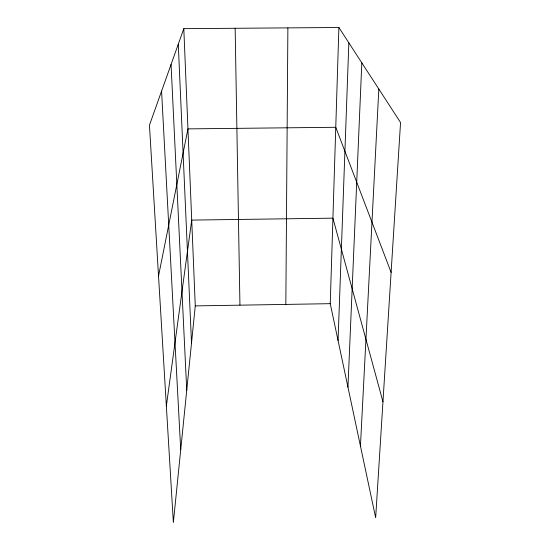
<?xml version="1.0" encoding="UTF-8"?>
<svg xmlns="http://www.w3.org/2000/svg" width="550" height="550" viewBox="0 0 550 550"><rect width="100%" height="100%" fill="white"/><g stroke="black" fill="none" stroke-linecap="round" stroke-linejoin="round"><path stroke-width="0.82" d="M285.835 304.404L287.884 27.885M338.889 27.5L400.551 122.533L375.657 517.743L330.248 303.676L338.889 27.5L183.803 28.662L149.449 125.201L173.367 522.5L195.271 305.903L183.803 28.662M338.058 340.519L348.844 42.845M347.951 387.145L361.817 62.838M360.449 446.043L378.826 89.059M166.354 406.044L191.723 220.096L332.922 218.164L382.965 401.768M158.531 276.018L187.949 128.879L335.768 127.284L391.112 272.408M195.271 305.903L330.248 303.676M161.576 91.128L180.716 449.845M171.057 64.487L186.739 390.246M178.269 44.206L191.51 343.111M235.153 28.277L239.944 305.168"/></g></svg>
